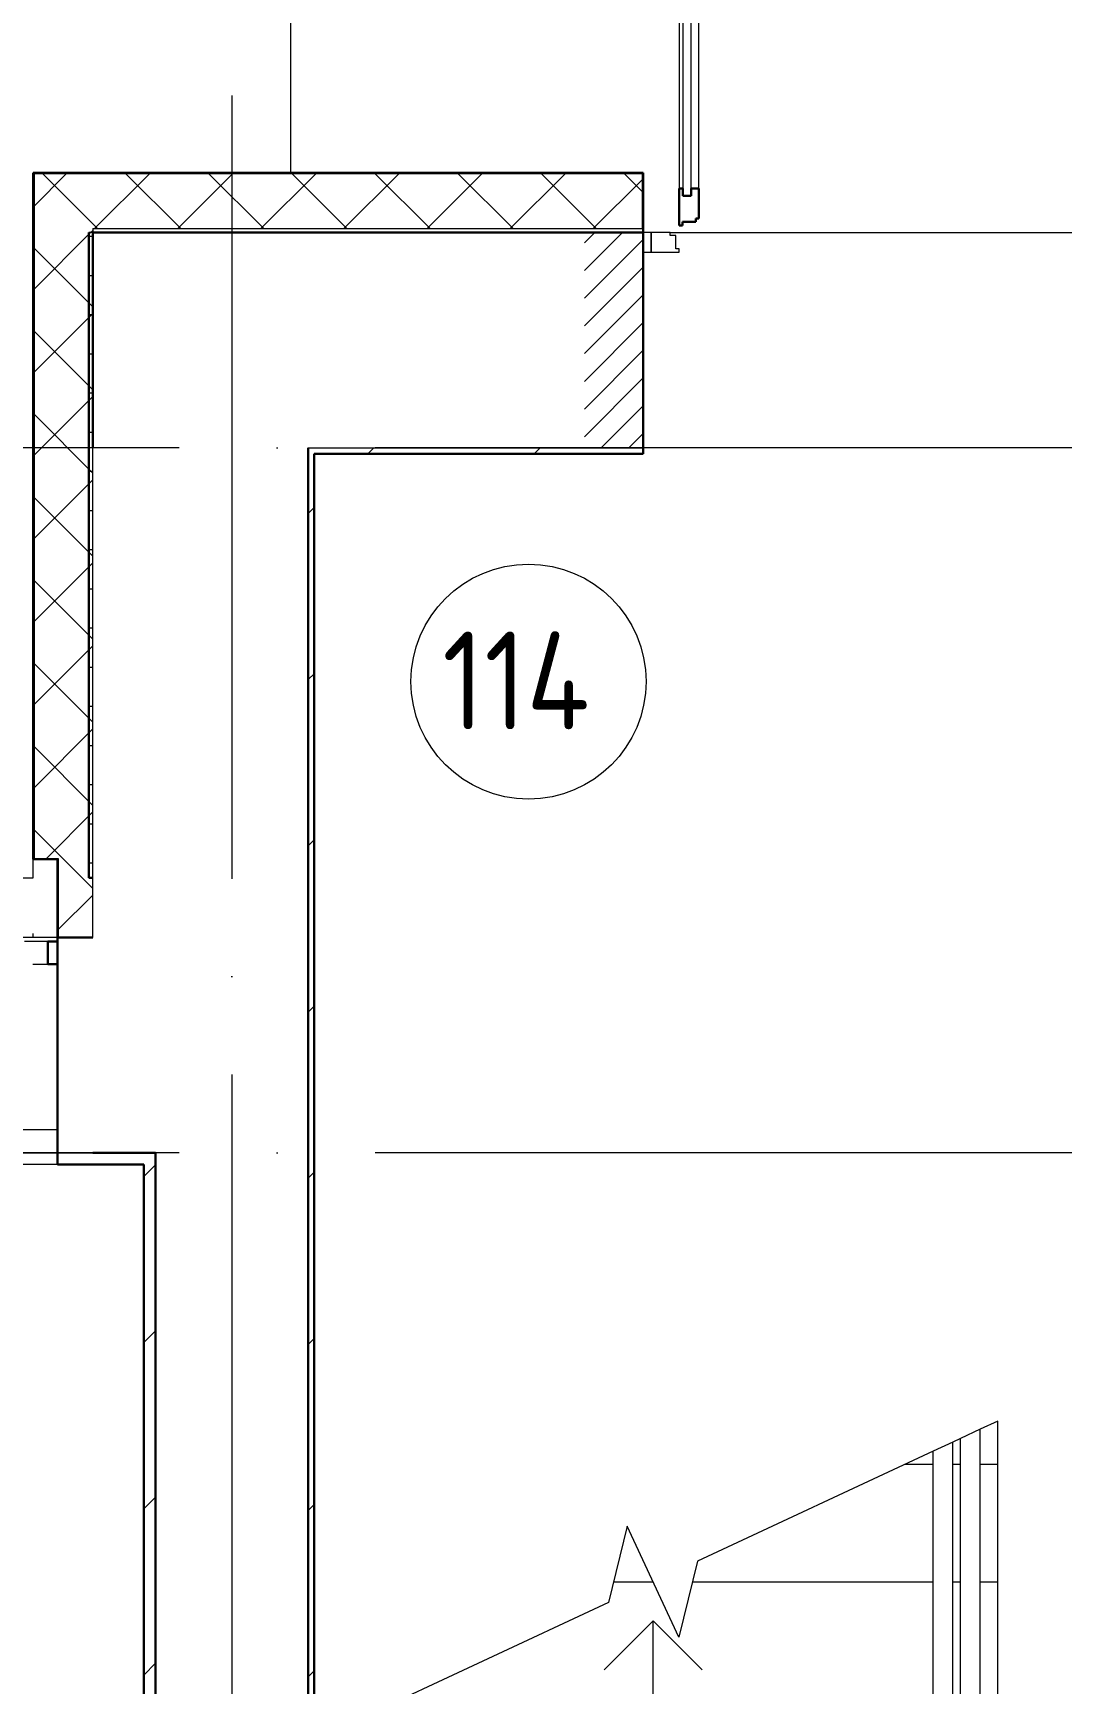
# Model space of a CAD drawing. Header units: millimetres. Extents: x -695119 to 412940, y -249585 to 622758.
# Drawn here: x 128854 to 131480, y 74479 to 78695 of the extents above; entities that cross this region are included whole.
import ezdxf

# ---------------------------------------------------------------- set-up
doc = ezdxf.new("R2010")
doc.units = ezdxf.units.MM
doc.linetypes.add('ADSK_Линия сетки', pattern=[25, 20, -2.5, 0, -2.5])
doc.linetypes.add('ADSK_Штриховая_ш2 п1_5', pattern=[4.5, 3, -1.5])
for name, color, linetype, lineweight in [('_ Окна', 252, 'Continuous', 30), ('Двери', 8, 'Continuous', 9), ('Лестницы', 8, 'Continuous', 9), ('Марки помещений', 8, 'Continuous', 20), ('Ограждение', 8, 'Continuous', 9), ('Оси', 252, 'Continuous', 9), ('Перекрытие', 252, 'Continuous', 18), ('Стены внутренние', 252, 'Continuous', 18), ('Стены наружные', 252, 'Continuous', 18), ('Стены штриховка', 7, 'Continuous', 9), ('Стрелки вверх', 7, 'Continuous', 18)]:
    doc.layers.add(name, color=color, linetype=linetype, lineweight=lineweight)
doc.layers.add('Двери открывание', color=7, linetype='Continuous', lineweight=9, true_color=0xc0c0c0)
doc.styles.add('GOST Common_3', font='', dxfattribs={"height": 3.5})
doc.styles.get('GOST Common_3').set_extended_font_data('GOST type B')

# ---------------------------------------------------------------- blocks, each defined once
blk = doc.blocks.new('1 этаж')
at = {"layer": 'Двери', "lineweight": 18, "true_color": 0x636466}
h = blk.add_hatch(dxfattribs=at)
h.set_pattern_fill('FP_2', color=251, style=0, pattern_type=2)
h.set_pattern_definition([(45, (-43582.8, -3266.73), (-35.3553, 35.3553), [])])
h.paths.add_polyline_path([(-44407.8, -3541.7), (-44407.8, -2991.7), (-44557.8, -2991.7), (-44557.8, -3541.7)])
h.paths.add_polyline_path([(-42357.8, -3541.7), (-42357.8, -2991.7), (-42507.8, -2991.7), (-42507.8, -3541.7), (-42372.6, -3541.7)])
at = {"layer": '_ Окна', "color": 251, "lineweight": 18, "true_color": 0x636466}
for p, q in [((-45927.8, -4801.7), (-45987.2, -4801.7)), ((-45927.8, -4859.7), (-45927.8, -4801.7)), ((-45965.8, -4859.7), (-45927.8, -4859.7))]:
    blk.add_line(p, q, dxfattribs=at)
at = {"layer": '_ Окна', "color": 251, "true_color": 0x636466}
for p, q in [((-45902.8, -4801.7), (-45927.8, -4801.7)), ((-45927.8, -4801.7), (-45927.8, -4859.7)), ((-45927.8, -4859.7), (-45902.8, -4859.7))]:
    blk.add_line(p, q, dxfattribs=at)
at = {"layer": 'Двери', "color": 251, "true_color": 0x636466}
for p, q in [((-44306.8, -1765.7), (-44306.8, -2897.7)), ((-44285.8, -2897.7), (-44285.8, -1765.7)), ((-44315.8, -1783.7), (-44315.8, -2879.7)), ((-44265.8, -2879.7), (-44265.8, -1783.7)), ((-44306.8, -2897.7), (-44285.8, -2897.7)), ((-44407.8, -2991.7), (-44407.8, -3041.7)), ((-44387.8, -2991.7), (-44407.8, -2991.7)), ((-44387.8, -3041.7), (-44387.8, -2991.7)), ((-44338.8, -2991.7), (-44387.8, -2991.7)), ((-44387.8, -2991.7), (-44387.8, -3041.7)), ((-44338.8, -2999.7), (-44338.8, -2991.7)), ((-44324.8, -2999.7), (-44338.8, -2999.7)), ((-44324.8, -3033.7), (-44324.8, -2999.7)), ((-44315.8, -3033.7), (-44324.8, -3033.7)), ((-44315.8, -3041.7), (-44315.8, -3033.7)), ((-44407.8, -3041.7), (-44387.8, -3041.7)), ((-44387.8, -3041.7), (-44315.8, -3041.7))]:
    blk.add_line(p, q, dxfattribs=at)
at = {"layer": 'Двери', "color": 251, "lineweight": 30, "true_color": 0x636466}
for p, q in [((-44315.8, -2879.7), (-44315.8, -2973.7)), ((-44306.8, -2879.7), (-44315.8, -2879.7)), ((-44306.8, -2897.7), (-44306.8, -2879.7)), ((-44285.8, -2897.7), (-44306.8, -2897.7)), ((-44285.8, -2879.7), (-44285.8, -2897.7)), ((-44265.8, -2879.7), (-44285.8, -2879.7)), ((-44265.8, -2955.7), (-44265.8, -2879.7)), ((-44315.8, -2973.7), (-44307.8, -2973.7)), ((-44307.8, -2973.7), (-44307.8, -2964.7)), ((-44307.8, -2964.7), (-44273.8, -2964.7)), ((-44273.8, -2964.7), (-44273.8, -2955.7)), ((-44273.8, -2955.7), (-44265.8, -2955.7))]:
    blk.add_line(p, q, dxfattribs=at)
at = {"layer": 'Двери', "color": 251, "linetype": 'ADSK_Штриховая_ш2 п1_5', "true_color": 0x636466}
for p, q in [((-44407.8, -2991.7), (-44557.8, -2991.7)), ((-44407.8, -3541.7), (-44407.8, -2991.7)), ((-44557.8, -3541.7), (-44407.8, -3541.7))]:
    blk.add_line(p, q, dxfattribs=at)
at = {"layer": 'Двери открывание', "color": 251, "true_color": 0x636466}
blk.add_arc((-44333.8, -2973.7), 1266, 0, 89.1853, dxfattribs=at)
at = {"layer": 'Лестницы', "color": 251, "true_color": 0x636466}
for p, q in [((-43502.8, -6026.4), (-43547.8, -6047.4)), ((-43502.8, -6136.7), (-43502.8, -6026.4)), ((-43667.8, -6103.3), (-44269.5, -6383.9)), ((-43597.8, -6070.7), (-43617.8, -6080)), ((-43739.4, -6136.7), (-43667.8, -6136.7)), ((-43739.4, -6136.7), (-43667.8, -6136.7)), ((-43617.8, -6136.7), (-43597.8, -6136.7)), ((-43617.8, -6136.7), (-43597.8, -6136.7)), ((-43547.8, -6136.7), (-43502.8, -6136.7)), ((-43547.8, -6136.7), (-43502.8, -6136.7)), ((-43502.8, -6436.7), (-43502.8, -6136.7)), ((-44448.8, -6295.1), (-44496.1, -6489.6)), ((-44316.8, -6578.3), (-44448.8, -6295.1)), ((-44269.5, -6383.9), (-44316.8, -6578.3)), ((-44483.3, -6436.7), (-44382.8, -6436.7)), ((-44483.3, -6436.7), (-44382.8, -6436.7)), ((-44282.4, -6436.7), (-43667.8, -6436.7)), ((-44282.4, -6436.7), (-43667.8, -6436.7)), ((-43617.8, -6436.7), (-43597.8, -6436.7)), ((-43617.8, -6436.7), (-43597.8, -6436.7)), ((-43547.8, -6436.7), (-43502.8, -6436.7)), ((-43547.8, -6436.7), (-43502.8, -6436.7)), ((-43502.8, -6736.7), (-43502.8, -6436.7)), ((-44496.1, -6489.6), (-45152.8, -6795.8))]:
    blk.add_line(p, q, dxfattribs=at)
at = {"layer": 'Марки помещений', "color": 251, "true_color": 0x636466}
blk.add_circle((-44700.7, -4138.4), 300, dxfattribs=at)
at = {"layer": 'Ограждение', "color": 251, "true_color": 0x636466}
for p, q in [((-43547.8, -6047.4), (-43597.8, -6070.7)), ((-43547.8, -6047.4), (-43597.8, -6070.7)), ((-43547.8, -8881.7), (-43547.8, -6047.4)), ((-43617.8, -6080), (-43667.8, -6103.3)), ((-43667.8, -8906.7), (-43667.8, -6103.3)), ((-43617.8, -8906.7), (-43617.8, -6080)), ((-43597.8, -8931.7), (-43597.8, -6070.7))]:
    blk.add_line(p, q, dxfattribs=at)
at = {"layer": 'Оси', "color": 251, "linetype": 'ADSK_Линия сетки', "ltscale": 100, "true_color": 0x636466}
for p, q in [((-45457.8, -2641.7), (-45457.8, -33767.9)), ((4409.5, -3541.7), (-72530.1, -3541.7)), ((4409.5, -5341.7), (-72530.1, -5341.7))]:
    blk.add_line(p, q, dxfattribs=at)
at = {"layer": 'Перекрытие', "color": 251, "ltscale": 100, "true_color": 0x636466}
for p, q in [((-45307.8, -889.7), (-45307.8, -2839.7)), ((-44338.8, -2991.7), (-42576.8, -2991.7)), ((-42507.8, -3541.7), (-44407.8, -3541.7))]:
    blk.add_line(p, q, dxfattribs=at)
at = {"layer": 'Стены внутренние', "color": 251, "lineweight": 30, "true_color": 0x636466}
for p, q in [((-44407.8, -2839.7), (-45964.8, -2839.7)), ((-45964.8, -2839.7), (-45964.8, -4591.7)), ((-44407.8, -2981.7), (-44407.8, -2839.7)), ((-44407.8, -2991.7), (-45812.8, -2991.7)), ((-45812.8, -2991.7), (-45812.8, -3541.7)), ((-44407.8, -3541.7), (-44407.8, -2991.7)), ((-45964.8, -4591.7), (-45902.8, -4591.7)), ((-45902.8, -4591.7), (-45902.8, -4791.7)), ((-45812.8, -4791.7), (-45902.8, -4791.7)), ((-45902.8, -4791.7), (-45902.8, -5341.7)), ((-45902.8, -4791.7), (-45812.8, -4791.7)), ((-45812.8, -5341.7), (-45652.8, -5341.7)), ((-45652.8, -5341.7), (-45652.8, -11346.7))]:
    blk.add_line(p, q, dxfattribs=at)
at = {"layer": 'Стены внутренние', "color": 251, "linetype": 'Continuous', "lineweight": 9, "true_color": 0x636466}
for p, q in [((-45962.4, -2839.7), (-45962.8, -2840.4)), ((-45962.8, -2924.2), (-45880.3, -2841.7)), ((-45800.5, -2981.7), (-45940.5, -2841.7)), ((-45808.2, -2981.7), (-45668.2, -2841.7)), ((-45588.4, -2981.7), (-45728.4, -2841.7)), ((-45596, -2981.7), (-45456, -2841.7)), ((-45376.3, -2981.7), (-45516.3, -2841.7)), ((-45383.9, -2981.7), (-45243.9, -2841.7)), ((-45164.1, -2981.7), (-45304.1, -2841.7)), ((-45171.8, -2981.7), (-45031.8, -2841.7)), ((-44952, -2981.7), (-45092, -2841.7)), ((-44959.6, -2981.7), (-44819.6, -2841.7)), ((-44907.5, -2841.7), (-44908.7, -2839.7)), ((-44739.9, -2981.7), (-44879.9, -2841.7)), ((-44747.5, -2981.7), (-44607.5, -2841.7)), ((-44527.7, -2981.7), (-44667.7, -2841.7)), ((-44535.4, -2981.7), (-44409.8, -2856.2)), ((-44409.8, -2887.5), (-44455.6, -2841.7)), ((-44409.8, -2848.4), (-44407.8, -2848.4)), ((-45962.8, -3136.4), (-45818.2, -2991.7)), ((-45818.2, -2991.7), (-45812.8, -2986.4)), ((-45812.8, -3181.6), (-45962.8, -3031.6)), ((-45962.8, -3348.5), (-45812.8, -3198.5)), ((-45812.8, -3393.7), (-45962.8, -3243.7)), ((-45962.8, -3560.6), (-45812.8, -3410.6)), ((-45812.8, -3605.8), (-45962.8, -3455.8)), ((-45962.8, -3772.8), (-45812.8, -3622.8)), ((-45812.8, -3818), (-45962.8, -3668)), ((-45962.8, -3984.9), (-45812.8, -3834.9)), ((-45963.5, -3857.6), (-45964.8, -3859.9)), ((-45812.8, -4030.1), (-45962.8, -3880.1)), ((-45962.8, -4197), (-45812.8, -4047)), ((-45812.8, -4242.2), (-45962.8, -4092.2)), ((-45962.8, -4265.2), (-45964.8, -4261.7)), ((-45962.8, -4409.2), (-45812.8, -4259.2)), ((-45812.8, -4454.4), (-45962.8, -4304.4)), ((-45931.2, -4589.7), (-45812.8, -4471.3)), ((-45812.8, -4666.5), (-45962.8, -4516.5)), ((-45900.8, -4771.4), (-45812.8, -4683.4)), ((-45899.7, -4791.7), (-45900.8, -4790.6))]:
    blk.add_line(p, q, dxfattribs=at)
at = {"layer": 'Стены внутренние', "color": 251, "true_color": 0x636466}
for p, q in [((-45812.8, -2991.7), (-45822.8, -2991.7)), ((-45812.8, -4791.7), (-45812.8, -3541.7)), ((-45262.8, -3541.7), (-44407.8, -3541.7)), ((-45964.8, -4639.7), (-45964.8, -4591.7)), ((-47552.8, -4639.7), (-45964.8, -4639.7)), ((-45964.8, -4791.7), (-45964.8, -4781.7)), ((-45902.8, -4791.7), (-45964.8, -4791.7)), ((-45902.8, -4791.7), (-45902.8, -4791.7)), ((-45812.8, -4791.7), (-45812.8, -4791.7)), ((-47552.8, -5281.7), (-45902.8, -5281.7))]:
    blk.add_line(p, q, dxfattribs=at)
at = {"layer": 'Стены наружные', "color": 251, "lineweight": 30, "true_color": 0x636466}
for p, q in [((-45822.8, -2991.7), (-45822.8, -4639.7)), ((-44407.8, -2991.7), (-44407.8, -2981.7)), ((-45262.8, -3541.7), (-45262.8, -10856.7)), ((-45247.8, -3556.7), (-44407.8, -3556.7)), ((-45247.8, -10721.7), (-45247.8, -3556.7)), ((-44407.8, -3556.7), (-44407.8, -3541.7)), ((-45822.8, -4639.7), (-45812.8, -4639.7)), ((-45902.8, -5341.7), (-45902.8, -5371.7)), ((-45902.8, -5371.7), (-45682.8, -5371.7)), ((-45682.8, -5371.7), (-45682.8, -11316.7))]:
    blk.add_line(p, q, dxfattribs=at)
at = {"layer": 'Стены наружные', "color": 251, "linetype": 'Continuous', "lineweight": 9, "true_color": 0x636466}
for p, q in [((-45812.8, -3002), (-45822.8, -3002)), ((-45812.8, -3102), (-45822.8, -3102)), ((-45812.8, -3202), (-45822.8, -3202)), ((-45812.8, -3302), (-45822.8, -3302)), ((-45812.8, -3402), (-45822.8, -3402)), ((-45812.8, -3502), (-45822.8, -3502)), ((-45110.4, -3556.7), (-45095.4, -3541.7)), ((-44686.1, -3556.7), (-44671.1, -3541.7)), ((-45812.8, -3602), (-45822.8, -3602)), ((-45812.8, -3702), (-45822.8, -3702)), ((-45262.8, -3709.2), (-45247.8, -3694.2)), ((-45812.8, -3802), (-45822.8, -3802)), ((-45812.8, -3902), (-45822.8, -3902)), ((-45812.8, -4002), (-45822.8, -4002)), ((-45812.8, -4102), (-45822.8, -4102)), ((-45262.8, -4133.4), (-45247.8, -4118.4)), ((-45812.8, -4202), (-45822.8, -4202)), ((-45812.8, -4302), (-45822.8, -4302)), ((-45812.8, -4402), (-45822.8, -4402)), ((-45812.8, -4502), (-45822.8, -4502)), ((-45262.8, -4557.7), (-45247.8, -4542.7)), ((-45812.8, -4602), (-45822.8, -4602)), ((-45262.8, -4982), (-45247.8, -4967)), ((-45682.8, -5402), (-45652.8, -5372)), ((-45262.8, -5406.2), (-45247.8, -5391.2)), ((-45682.8, -5826.2), (-45652.8, -5796.2)), ((-45262.8, -5830.5), (-45247.8, -5815.5)), ((-45682.8, -6250.5), (-45652.8, -6220.5)), ((-45262.8, -6254.8), (-45247.8, -6239.8)), ((-45682.8, -6674.8), (-45652.8, -6644.8)), ((-45262.8, -6679), (-45247.8, -6664))]:
    blk.add_line(p, q, dxfattribs=at)
at = {"layer": 'Стены наружные', "color": 251, "true_color": 0x636466}
for p, q in [((-45964.8, -4791.7), (-47552.8, -4791.7)), ((-48137.8, -5341.7), (-45812.8, -5341.7)), ((-45902.8, -5371.7), (-47552.8, -5371.7))]:
    blk.add_line(p, q, dxfattribs=at)
at = {"layer": 'Стены штриховка', "color": 251, "true_color": 0x636466}
for p, q in [((-44409.8, -2841.7), (-45964.8, -2841.7)), ((-45962.8, -2839.7), (-45962.8, -4589.7)), ((-44409.8, -2981.7), (-44409.8, -2841.7)), ((-45812.8, -2981.7), (-44407.8, -2981.7)), ((-45812.8, -2981.7), (-45812.8, -2991.7)), ((-45962.8, -4589.7), (-45900.8, -4589.7)), ((-45900.8, -4589.7), (-45900.8, -4791.7))]:
    blk.add_line(p, q, dxfattribs=at)
at = {"layer": 'Стрелки вверх', "color": 251, "true_color": 0x636466}
for p, q in [((-44382.8, -6536.7), (-44507.8, -6661.7)), ((-44382.8, -6736.7), (-44382.8, -6536.7)), ((-44382.8, -6536.7), (-44257.8, -6661.7))]:
    blk.add_line(p, q, dxfattribs=at)
at = {"layer": 'Марки помещений', "color": 251, "true_color": 0x636466, "style": 'GOST Common_3', "width": 0.9}
blk.add_text('114', height=250, dxfattribs=at).set_placement((-44920.7, -4260.6))

msp = doc.modelspace()

# ---------------------------------------------------------------- block references
msp.add_blockref('1 этаж', (174819.19, 81176.937))

doc.saveas('drawing.dxf')
